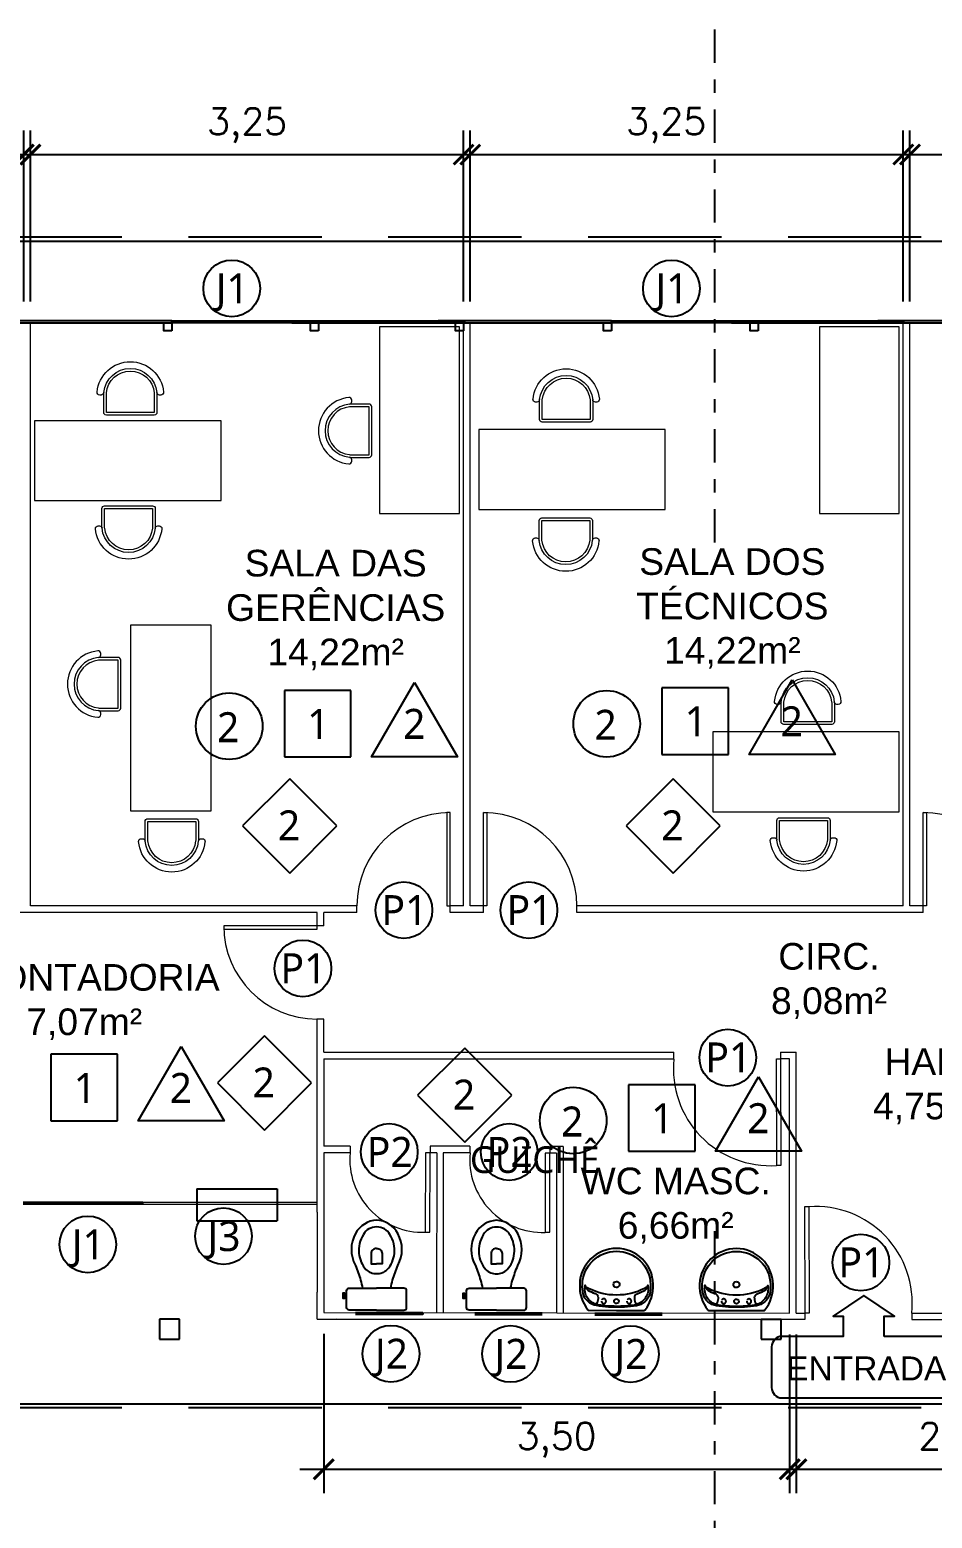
# Model space of a CAD drawing. Header units: millimetres. Extents: x 260 to 453, y 660 to 898.
# Drawn here: x 340.5 to 347.27, y 738.69 to 749.87 of the extents above; entities that cross this region are included whole.
import ezdxf
from ezdxf.enums import TextEntityAlignment as Align

# ---------------------------------------------------------------- set-up
doc = ezdxf.new("R2010")
doc.units = ezdxf.units.MM
for name, pattern in [('ACAD_ISO10W100', [18, 12, -3, 0, -3]), ('DASHDOT', [1, 0.5, -0.25, 0, -0.25]), ('HIDDEN', [0.375, 0.25, -0.125]), ('JIS_02_2.0', [3, 2, -1])]:
    doc.linetypes.add(name, pattern=pattern)
for name, color, linetype in [('AR_COTAS', 1, 'Continuous'), ('AR_DIVISÓRIAS', 3, 'Continuous'), ('AR_JANELAS', 254, 'Continuous'), ('AR_SIMBOLOS', 1, 'Continuous'), ('AR_TEXTO_ELETRICA', 2, 'Continuous'), ('CANT-COMPESADO E ESTR MADEIRA', 3, 'Continuous'), ('CANT-PISO', 1, 'Continuous'), ('CANT-PROJ', 252, 'JIS_02_2.0'), ('CANT-TEXTO', 2, 'Continuous'), ('DECA', 2, 'Continuous'), ('TEXT1', 3, 'ACAD_ISO10W100'), ('texto', 2, 'Continuous')]:
    doc.layers.add(name, color=color, linetype=linetype)
for name, color, linetype, lineweight in [('DIOVISORIA', 3, 'Continuous', 0), ('Mesa', 133, 'Continuous', 18), ('PORTAS', 2, 'Continuous', 0)]:
    doc.layers.add(name, color=color, linetype=linetype, lineweight=lineweight)
doc.styles.add('arial', font='arial.ttf')
doc.styles.add('ROMANS', font='romans.shx')
doc.styles.add('TREBUCHET', font='trebuc.ttf')
doc.dimstyles.new('ESCALA 1.100', dxfattribs={"dimtxt": 0.2, "dimasz": 0.15, "dimexe": 0.18, "dimexo": 0.16, "dimgap": 0.1, "dimtad": 1, "dimzin": 4, "dimtxsty": 'ROMANS', "dimblk": 'ARCHTICK', "dimcen": 2.5, "dimdle": 0.18, "dimclrd": 256, "dimclre": 256, "dimclrt": 2, "dimazin": 0, "dimtfac": 1, "dimtix": 1, "dimtmove": 2, "dimatfit": 3, "dimldrblk": 'ARCHTICK', "dimfxl": 1, "dimtolj": 1, "dimtzin": 0, "dimlwd": -1, "dimlwe": -1, "dimarcsym": 0})

# ---------------------------------------------------------------- blocks, each defined once
blk = doc.blocks.new('A$C74AF4970')
at = {"layer": 'Mesa', "color": 1, "lineweight": 13, "extrusion": (0, 0, -1)}
for p, q in [((-0.901, 0.234), (-0.911, 0.234)), ((-0.881, 0.104), (-0.881, 0.248)), ((-0.861, 0.104), (-0.861, 0.248)), ((-0.501, 0.248), (-0.501, 0.104)), ((-0.481, 0.248), (-0.481, 0.104)), ((-0.452, 0.234), (-0.462, 0.234)), ((-0.501, 0.104), (-0.861, 0.104)), ((-0.501, 0.084), (-0.861, 0.084))]:
    blk.add_line(p, q, dxfattribs=at)
for centre, radius, start, end in [((0.681, 0.234), 0.25, 4.9941, 175.017), ((0.681, 0.234), 0.2, 5.2215, 174.7897), ((0.681, 0.234), 0.18, 5.2215, 174.7897), ((0.911, 0.254), 0.02, 270.0056, 4.9941), ((0.901, 0.254), 0.02, 185.2215, 270.0056), ((0.462, 0.254), 0.02, 270.0056, 354.7897), ((0.452, 0.254), 0.02, 175.017, 270.0056), ((0.861, 0.104), 0.02, 270.0056, 0.0056), ((0.501, 0.104), 0.02, 180.0056, 270.0056)]:
    blk.add_arc(centre, radius, start, end, dxfattribs=at)
blk = doc.blocks.new('_ArchTick')
at = {"color": 0, "const_width": 0.15}
blk.add_lwpolyline([(-0.5, -0.5), (0.5, 0.5)], dxfattribs=at)
blk = doc.blocks.new('*D73')
at = {"layer": 'AR_COTAS', "transparency": 16777216}
for p, q in [((339.407, 747.827), (339.407, 749.111)), ((340.457, 747.827), (340.457, 749.111)), ((339.227, 748.931), (340.637, 748.931))]:
    blk.add_line(p, q, dxfattribs=at)
at = {"layer": 'Defpoints', "color": 0, "transparency": 16777216}
for p in [(340.457, 748.931), (339.407, 747.667), (340.457, 747.667)]:
    blk.add_point(p, dxfattribs=at)
at = {"layer": 'AR_COTAS', "transparency": 16777216, "xscale": 0.15, "yscale": 0.15, "zscale": 0.15, "rotation": 180}
blk.add_blockref('_ArchTick', (339.407, 748.931), dxfattribs=at)
at = {"layer": 'AR_COTAS', "transparency": 16777216, "xscale": 0.15, "yscale": 0.15, "zscale": 0.15}
blk.add_blockref('_ArchTick', (340.457, 748.931), dxfattribs=at)
at = {"layer": 'AR_COTAS', "color": 2, "transparency": 16777216, "insert": (339.932, 749.15), "char_height": 0.2, "attachment_point": 5, "style": 'ROMANS'}
blk.add_mtext('\\A1;1,05', dxfattribs=at)
blk = doc.blocks.new('*D74')
at = {"layer": 'AR_COTAS', "transparency": 16777216}
for p, q in [((340.507, 747.827), (340.507, 749.111)), ((343.757, 747.827), (343.757, 749.111)), ((340.327, 748.931), (343.937, 748.931))]:
    blk.add_line(p, q, dxfattribs=at)
at = {"layer": 'Defpoints', "color": 0, "transparency": 16777216}
for p in [(343.757, 748.931), (340.507, 747.667), (343.757, 747.667)]:
    blk.add_point(p, dxfattribs=at)
at = {"layer": 'AR_COTAS', "transparency": 16777216, "xscale": 0.15, "yscale": 0.15, "zscale": 0.15, "rotation": 180}
blk.add_blockref('_ArchTick', (340.507, 748.931), dxfattribs=at)
at = {"layer": 'AR_COTAS', "transparency": 16777216, "xscale": 0.15, "yscale": 0.15, "zscale": 0.15}
blk.add_blockref('_ArchTick', (343.757, 748.931), dxfattribs=at)
at = {"layer": 'AR_COTAS', "color": 2, "transparency": 16777216, "insert": (342.132, 749.15), "char_height": 0.2, "attachment_point": 5, "style": 'ROMANS'}
blk.add_mtext('\\A1;3,25', dxfattribs=at)
blk = doc.blocks.new('*D75')
at = {"layer": 'AR_COTAS', "transparency": 16777216}
for p, q in [((343.807, 747.827), (343.807, 749.111)), ((347.057, 747.827), (347.057, 749.111)), ((343.627, 748.931), (347.237, 748.931))]:
    blk.add_line(p, q, dxfattribs=at)
at = {"layer": 'Defpoints', "color": 0, "transparency": 16777216}
for p in [(347.057, 748.931), (343.807, 747.667), (347.057, 747.667)]:
    blk.add_point(p, dxfattribs=at)
at = {"layer": 'AR_COTAS', "transparency": 16777216, "xscale": 0.15, "yscale": 0.15, "zscale": 0.15, "rotation": 180}
blk.add_blockref('_ArchTick', (343.807, 748.931), dxfattribs=at)
at = {"layer": 'AR_COTAS', "transparency": 16777216, "xscale": 0.15, "yscale": 0.15, "zscale": 0.15}
blk.add_blockref('_ArchTick', (347.057, 748.931), dxfattribs=at)
at = {"layer": 'AR_COTAS', "color": 2, "transparency": 16777216, "insert": (345.277, 749.15), "char_height": 0.2, "attachment_point": 5, "style": 'ROMANS'}
blk.add_mtext('\\A1;3,25', dxfattribs=at)
blk = doc.blocks.new('DVRAP02')
for points in [[(0, -22), (-205, -22, 0.414214), (-225, -42), (-225, -167, 0.414214), (-205, -187), (0, -187)], [(0, -22), (205, -22, -0.414214), (225, -42), (225, -167, -0.414214), (205, -187), (0, -187)], [(106, -187, 0.023796), (120, -247, 0.018927), (159, -357, -0.257438), (159, -597, -0.262599), (0, -697, -0.262599), (-159, -597, -0.257438), (-159, -357, 0.018927), (-120, -247, 0.023796), (-106, -187)], [(0, -485, -0.416941), (-41, -447), (-41, -369), (0, -369)], [(0, -485, 0.416941), (41, -447), (41, -369), (0, -369)]]:
    blk.add_lwpolyline(points, format="xyb")
for points in [[(-239, -148), (-254, -148), (-254, -130), (-254, -112), (-239, -112), (-239, -115), (-225, -115)], [(-239, -115), (-239, -145)], [(-239, -148), (-239, -145)], [(-239, -145), (-225, -145)]]:
    blk.add_lwpolyline(points)
blk.add_lwpolyline([(0, -296, -0.20562), (80, -327, -0.160662), (133, -447, -0.164706), (100, -589, -0.27871), (0, -646, -0.27871), (-100, -589, -0.164706), (-133, -447, -0.160662), (-80, -327, -0.20562)], format="xyb", close=True)
blk = doc.blocks.new('DLRAP01')
for points in [[(0, -465, -0.404815), (-276, -196, -0.176085), (-215, -4, -0.232056), (-207, 0), (0, 0), (207, 0, -0.232056), (215, -4, -0.176085), (276, -196, -0.404715), (0, -465)], [(228, -175, -0.004766), (230, -176, -0.296826), (236, -189, 0.102083), (235, -135, 0.186378), (190, -65, 0.138198), (135, -40, 0.037019), (0, -30, 0.037019), (-135, -40, 0.138198), (-190, -65, 0.186378), (-235, -135, 0.102083), (-236, -189, -0.296826), (-230, -176, -0.004766), (-228, -175)], [(-228, -175, -0.263899), (-215, -152, -0.052487), (-160, -127, 0.317586), (-137, -97, 0.080881), (-144, -57, 0.081406), (-145, -54, 0.31626), (-164, -48)], [(164, -48, 0.31626), (145, -54, 0.081406), (144, -57, 0.080881), (137, -97, 0.317586), (160, -127, -0.052487), (215, -152, -0.263899), (228, -175)], [(228, -175, 0.040596), (210, -165, 0.125199), (0, -115, 0.125199), (-210, -165, 0.040596), (-228, -175)]]:
    blk.add_lwpolyline(points, format="xyb")
for points in [[(0, -444, 0.404815), (256, -195, 0.074583), (250, -125, 0.158422), (213, -65, 0.150216), (150, -35, 0.021002), (60, -25, 0.008328), (0, -24, 0.008328), (-60, -25, 0.021002), (-150, -35, 0.150216), (-213, -65, 0.158422), (-250, -125, 0.074583), (-256, -195, 0.404815)], [(0, -86, 1), (0, -51, 1)], [(0, -217, 1), (0, -172, 1)]]:
    blk.add_lwpolyline(points, format="xyb", close=True)
at = {"linetype": 'HIDDEN'}
for centre in [(-95, -69), (95, -69)]:
    blk.add_circle(centre, 17.5, dxfattribs=at)
blk = doc.blocks.new('*D77')
at = {"layer": 'AR_COTAS', "transparency": 16777216}
for p, q in [((347.107, 747.827), (347.107, 749.111)), ((350.357, 747.827), (350.357, 749.111)), ((346.927, 748.931), (350.537, 748.931))]:
    blk.add_line(p, q, dxfattribs=at)
at = {"layer": 'Defpoints', "color": 0, "transparency": 16777216}
for p in [(350.357, 748.931), (347.107, 747.667), (350.357, 747.667)]:
    blk.add_point(p, dxfattribs=at)
at = {"layer": 'AR_COTAS', "transparency": 16777216, "xscale": 0.15, "yscale": 0.15, "zscale": 0.15, "rotation": 180}
blk.add_blockref('_ArchTick', (347.107, 748.931), dxfattribs=at)
at = {"layer": 'AR_COTAS', "transparency": 16777216, "xscale": 0.15, "yscale": 0.15, "zscale": 0.15}
blk.add_blockref('_ArchTick', (350.357, 748.931), dxfattribs=at)
at = {"layer": 'AR_COTAS', "color": 2, "transparency": 16777216, "insert": (348.732, 749.15), "char_height": 0.2, "attachment_point": 5, "style": 'ROMANS'}
blk.add_mtext('\\A1;3,25', dxfattribs=at)
blk = doc.blocks.new('*D41')
at = {"layer": 'AR_COTAS', "transparency": 16777216}
for p, q in [((356.162, 739.392), (356.162, 735.281)), ((339.182, 736.932), (339.182, 735.281)), ((339.002, 735.461), (356.342, 735.461))]:
    blk.add_line(p, q, dxfattribs=at)
at = {"layer": 'Defpoints', "color": 0, "transparency": 16777216}
for p in [(356.162, 739.552), (339.182, 737.092), (356.162, 735.461)]:
    blk.add_point(p, dxfattribs=at)
at = {"layer": 'AR_COTAS', "transparency": 16777216, "xscale": 0.15, "yscale": 0.15, "zscale": 0.15, "rotation": 180}
blk.add_blockref('_ArchTick', (339.182, 735.461), dxfattribs=at)
at = {"layer": 'AR_COTAS', "transparency": 16777216, "xscale": 0.15, "yscale": 0.15, "zscale": 0.15}
blk.add_blockref('_ArchTick', (356.162, 735.461), dxfattribs=at)
at = {"layer": 'AR_COTAS', "color": 2, "transparency": 16777216, "insert": (347.672, 735.68), "char_height": 0.2, "attachment_point": 5, "style": 'ROMANS'}
blk.add_mtext('\\A1;16,98', dxfattribs=at)
blk = doc.blocks.new('*D124')
at = {"layer": 'AR_COTAS', "transparency": 16777216}
for p, q in [((342.707, 740.078), (342.707, 738.882)), ((346.204, 740.074), (346.204, 738.882)), ((342.527, 739.062), (346.384, 739.062))]:
    blk.add_line(p, q, dxfattribs=at)
at = {"layer": 'Defpoints', "color": 0, "transparency": 16777216}
for p in [(342.707, 740.238), (346.204, 740.234), (346.204, 739.062)]:
    blk.add_point(p, dxfattribs=at)
at = {"layer": 'AR_COTAS', "transparency": 16777216, "xscale": 0.15, "yscale": 0.15, "zscale": 0.15, "rotation": 180}
blk.add_blockref('_ArchTick', (342.707, 739.062), dxfattribs=at)
at = {"layer": 'AR_COTAS', "transparency": 16777216, "xscale": 0.15, "yscale": 0.15, "zscale": 0.15}
blk.add_blockref('_ArchTick', (346.204, 739.062), dxfattribs=at)
at = {"layer": 'AR_COTAS', "color": 2, "transparency": 16777216, "insert": (344.455, 739.281), "char_height": 0.2, "attachment_point": 5, "style": 'ROMANS'}
blk.add_mtext('\\A1;3,50', dxfattribs=at)
blk = doc.blocks.new('*D125')
at = {"layer": 'AR_COTAS', "transparency": 16777216}
for p, q in [((346.254, 740.074), (346.254, 738.882)), ((348.686, 740.077), (348.686, 738.882)), ((346.074, 739.062), (348.866, 739.062))]:
    blk.add_line(p, q, dxfattribs=at)
at = {"layer": 'Defpoints', "color": 0, "transparency": 16777216}
for p in [(346.254, 740.234), (348.686, 740.237), (348.686, 739.062)]:
    blk.add_point(p, dxfattribs=at)
at = {"layer": 'AR_COTAS', "transparency": 16777216, "xscale": 0.15, "yscale": 0.15, "zscale": 0.15, "rotation": 180}
blk.add_blockref('_ArchTick', (346.254, 739.062), dxfattribs=at)
at = {"layer": 'AR_COTAS', "transparency": 16777216, "xscale": 0.15, "yscale": 0.15, "zscale": 0.15}
blk.add_blockref('_ArchTick', (348.686, 739.062), dxfattribs=at)
at = {"layer": 'AR_COTAS', "color": 2, "transparency": 16777216, "insert": (347.47, 739.281), "char_height": 0.2, "attachment_point": 5, "style": 'ROMANS'}
blk.add_mtext('\\A1;2,43', dxfattribs=at)

msp = doc.modelspace()

# ---------------------------------------------------------------- linework, layer by layer
at = {"layer": 'AR_COTAS'}
msp.add_line((343.45, 740.238), (343.45, 740.223), dxfattribs=at)
at = {"layer": 'AR_DIVISÓRIAS', "ltscale": 0.5}
for p, q in [((341.567, 747.667), (341.567, 747.682)), ((342.467, 747.667), (342.467, 747.682)), ((343.767, 747.667), (343.767, 747.682)), ((344.867, 747.667), (344.867, 747.682)), ((345.767, 747.667), (345.767, 747.682))]:
    msp.add_line(p, q, dxfattribs=at)
at = {"layer": 'AR_JANELAS', "ltscale": 0.5}
for p, q in [((341.567, 747.682), (342.467, 747.682)), ((342.467, 747.667), (341.567, 747.667)), ((344.867, 747.682), (345.767, 747.682)), ((345.767, 747.667), (344.867, 747.667)), ((340.451, 741.067), (341.351, 741.067)), ((341.351, 741.052), (340.451, 741.052)), ((342.945, 740.238), (343.45, 740.238)), ((343.842, 740.236), (344.347, 740.236)), ((344.742, 740.235), (345.247, 740.235)), ((343.45, 740.223), (342.945, 740.223)), ((344.347, 740.221), (343.842, 740.221)), ((345.247, 740.22), (344.742, 740.22))]:
    msp.add_line(p, q, dxfattribs=at)
at = {"layer": 'AR_SIMBOLOS'}
for centre in [(342.017, 747.926), (345.317, 747.926), (343.309, 743.259), (344.247, 743.259), (342.551, 742.822), (345.74, 742.152), (343.199, 741.444), (344.099, 741.444), (341.955, 740.812), (340.937, 740.75), (346.739, 740.614), (343.212, 739.929), (344.109, 739.928), (345.009, 739.927)]:
    msp.add_circle(centre, 0.213, dxfattribs=at)
at = {"layer": 'AR_TEXTO_ELETRICA'}
for p, q in [((341.755, 741.168), (342.357, 741.168)), ((341.755, 741.168), (341.755, 740.926)), ((342.357, 741.168), (342.357, 741.168)), ((342.357, 741.168), (342.357, 740.926)), ((341.351, 741.052), (341.351, 741.067)), ((341.755, 740.926), (342.357, 740.926))]:
    msp.add_line(p, q, dxfattribs=at)
at = {"layer": 'CANT-COMPESADO E ESTR MADEIRA', "ltscale": 0.5}
for p, q in [((341.567, 747.682), (340.358, 747.682)), ((340.358, 747.667), (341.567, 747.667)), ((342.467, 747.682), (343.767, 747.682)), ((342.467, 747.667), (343.767, 747.667)), ((344.867, 747.682), (343.567, 747.682)), ((343.567, 747.667), (344.867, 747.667)), ((345.767, 747.682), (347.067, 747.682)), ((345.767, 747.667), (347.067, 747.667)), ((348.167, 747.682), (346.867, 747.682)), ((346.867, 747.667), (348.167, 747.667)), ((341.624, 740.188), (341.474, 740.188)), ((341.474, 740.188), (341.474, 740.038)), ((341.624, 740.038), (341.624, 740.188)), ((345.991, 740.188), (345.991, 740.038)), ((345.991, 740.188), (346.141, 740.188)), ((346.141, 740.038), (346.141, 740.188)), ((341.474, 740.038), (341.624, 740.038)), ((345.991, 740.038), (346.141, 740.038))]:
    msp.add_line(p, q, dxfattribs=at)
for points in [[(341.567, 747.607), (341.507, 747.607), (341.507, 747.667), (341.567, 747.667)], [(342.667, 747.607), (342.607, 747.607), (342.607, 747.667), (342.667, 747.667)], [(343.757, 747.607), (343.697, 747.607), (343.697, 747.667), (343.757, 747.667)], [(344.867, 747.607), (344.807, 747.607), (344.807, 747.667), (344.867, 747.667)], [(345.967, 747.607), (345.907, 747.607), (345.907, 747.667), (345.967, 747.667)]]:
    msp.add_lwpolyline(points, close=True, dxfattribs=at)
at = {"layer": 'CANT-PISO', "color": 254, "linetype": 'Continuous'}
for p, q in [((305.307, 748.282), (356.162, 748.282)), ((356.162, 739.552), (339.182, 739.552))]:
    msp.add_line(p, q, dxfattribs=at)
at = {"layer": 'CANT-PROJ', "color": 1, "ltscale": 0.5}
for p, q in [((356.192, 748.312), (305.277, 748.312)), ((356.192, 739.522), (339.212, 739.522))]:
    msp.add_line(p, q, dxfattribs=at)
at = {"layer": 'CANT-TEXTO', "color": 5, "linetype": 'DASHDOT', "ltscale": 0.5}
for p, q in [((345.64, 754.67), (345.64, 745.893)), ((345.64, 740.849), (345.64, 732.424))]:
    msp.add_line(p, q, dxfattribs=at)
at = {"layer": 'CANT-TEXTO'}
msp.add_lwpolyline([(346.914, 740.059), (346.914, 740.212), (346.99, 740.212), (346.76, 740.366), (346.53, 740.212), (346.606, 740.212), (346.606, 740.059), (346.146, 740.059, 0.414214), (346.069, 739.982), (346.069, 739.675, 0.414214), (346.146, 739.598), (347.374, 739.598, 0.414214), (347.451, 739.675), (347.451, 739.982, 0.414214), (347.374, 740.059)], format="xyb", close=True, dxfattribs=at)
at = {"layer": 'DIOVISORIA'}
for p, q in [((342.707, 742.192), (345.336, 742.192)), ((342.707, 742.142), (345.336, 742.142)), ((345.336, 742.142), (345.336, 742.192)), ((346.136, 742.192), (346.254, 742.192)), ((346.204, 742.142), (346.136, 742.142)), ((346.204, 740.234), (346.204, 742.142)), ((346.254, 740.234), (346.254, 742.192)), ((342.905, 741.488), (342.707, 741.488)), ((342.905, 741.488), (342.707, 741.488)), ((342.905, 741.488), (342.905, 741.438)), ((342.905, 741.488), (342.905, 741.438)), ((343.805, 741.487), (343.505, 741.487)), ((343.505, 741.487), (343.505, 741.437)), ((343.805, 741.487), (343.505, 741.487)), ((343.505, 741.487), (343.505, 741.437)), ((343.805, 741.487), (343.805, 741.437)), ((343.805, 741.487), (343.805, 741.437)), ((344.505, 741.486), (344.405, 741.486)), ((344.405, 741.486), (344.405, 741.436)), ((344.505, 741.486), (344.405, 741.486)), ((344.405, 741.486), (344.405, 741.436)), ((344.505, 741.486), (344.504, 740.236)), ((344.505, 741.486), (344.504, 740.236)), ((342.905, 741.438), (342.707, 741.438)), ((342.905, 741.438), (342.707, 741.438)), ((343.555, 741.437), (343.505, 741.437)), ((343.555, 741.437), (343.505, 741.437)), ((343.555, 741.437), (343.554, 740.237)), ((343.555, 741.437), (343.554, 740.237)), ((343.605, 741.437), (343.604, 740.237)), ((343.605, 741.437), (343.604, 740.237)), ((343.805, 741.437), (343.605, 741.437)), ((343.805, 741.437), (343.605, 741.437)), ((344.455, 741.436), (344.405, 741.436)), ((344.455, 741.436), (344.405, 741.436)), ((344.455, 741.436), (344.454, 740.236)), ((344.455, 741.436), (344.454, 740.236)), ((341.351, 741.067), (342.656, 741.068)), ((341.351, 741.052), (342.656, 741.052)), ((342.707, 740.238), (346.204, 740.234)), ((346.254, 740.234), (346.32, 740.234)), ((347.12, 740.234), (348.686, 740.234)), ((342.657, 740.188), (346.32, 740.188)), ((343.004, 740.187), (342.804, 740.188))]:
    msp.add_line(p, q, dxfattribs=at)
at = {"layer": 'Mesa', "color": 3, "lineweight": 13}
for p, q in [((340.507, 744.342), (340.507, 747.667)), ((343.757, 744.342), (343.757, 747.667)), ((343.807, 743.292), (343.807, 747.667)), ((347.057, 743.292), (347.057, 747.667)), ((347.107, 743.292), (347.107, 747.667)), ((340.507, 743.392), (340.507, 744.342)), ((343.757, 743.292), (343.757, 744.342)), ((340.507, 743.292), (340.507, 743.392)), ((342.707, 743.292), (340.507, 743.292)), ((342.957, 743.242), (342.957, 743.292)), ((343.757, 743.292), (343.657, 743.292)), ((343.657, 743.242), (343.657, 743.292)), ((343.907, 743.292), (343.807, 743.292)), ((343.907, 743.242), (343.907, 743.292)), ((347.057, 743.292), (344.607, 743.292)), ((344.607, 743.242), (344.607, 743.292)), ((347.207, 743.292), (347.107, 743.292)), ((347.207, 743.242), (347.207, 743.292)), ((342.657, 743.242), (339.407, 743.242)), ((342.657, 743.142), (342.657, 743.242)), ((342.707, 743.142), (342.657, 743.142)), ((342.707, 743.142), (342.707, 743.242)), ((343.907, 743.242), (343.657, 743.242)), ((347.207, 743.242), (344.607, 743.242)), ((342.707, 742.442), (342.656, 742.442)), ((342.657, 740.992), (342.657, 742.442)), ((342.707, 742.192), (342.707, 742.442)), ((342.707, 742.142), (342.707, 741.488)), ((346.136, 742.192), (346.136, 742.142)), ((342.707, 741.438), (342.707, 740.992)), ((342.657, 740.992), (342.657, 740.392)), ((342.707, 740.992), (342.707, 740.392)), ((342.657, 740.188), (342.657, 740.392)), ((342.707, 740.392), (342.707, 740.238)), ((346.32, 740.188), (346.32, 740.234)), ((347.12, 740.234), (347.12, 740.186)), ((347.12, 740.186), (352.287, 740.186))]:
    msp.add_line(p, q, dxfattribs=at)
at = {"layer": 'Mesa', "color": 1, "lineweight": 13}
for points in [[(343.127, 747.637), (343.127, 746.237), (343.727, 746.237), (343.727, 747.637)], [(346.427, 747.637), (346.427, 746.237), (347.027, 746.237), (347.027, 747.637)], [(341.937, 746.933), (340.537, 746.933), (340.537, 746.333), (341.937, 746.333)], [(345.271, 746.867), (343.871, 746.867), (343.871, 746.267), (345.271, 746.267)], [(341.259, 744.001), (341.259, 745.401), (341.859, 745.401), (341.859, 744.001)], [(345.627, 743.998), (347.027, 743.998), (347.027, 744.598), (345.627, 744.598)], [(343.632, 743.292), (343.657, 743.292), (343.657, 743.992), (343.632, 743.992)], [(343.932, 743.292), (343.907, 743.292), (343.907, 743.992), (343.932, 743.992)], [(347.232, 743.292), (347.207, 743.292), (347.207, 743.992), (347.232, 743.992)], [(342.657, 743.117), (342.657, 743.142), (341.957, 743.142), (341.957, 743.117)]]:
    msp.add_lwpolyline(points, close=True, dxfattribs=at)
at = {"layer": 'Mesa', "color": 3, "lineweight": 13}
for points in [[(342.957, 743.292), (342.707, 743.292)], [(342.957, 743.242), (342.707, 743.242)]]:
    msp.add_lwpolyline(points, dxfattribs=at)
at = {"layer": 'Mesa', "color": 1, "lineweight": 13}
for centre, start, end in [((343.657, 743.292), 90, 180), ((343.907, 743.292), 0, 90), ((347.207, 743.292), 0, 90), ((342.657, 743.142), 180, 270)]:
    msp.add_arc(centre, 0.7, start, end, dxfattribs=at)
at = {"layer": 'PORTAS'}
for p, q in [((343.47, 741.437), (343.469, 740.842)), ((343.47, 741.437), (343.469, 740.842)), ((343.505, 741.437), (343.47, 741.437)), ((343.505, 741.437), (343.47, 741.437)), ((343.504, 740.842), (343.505, 741.437)), ((343.504, 740.842), (343.505, 741.437)), ((344.37, 741.436), (344.369, 740.841)), ((344.37, 741.436), (344.369, 740.841)), ((344.405, 741.436), (344.37, 741.436)), ((344.405, 741.436), (344.37, 741.436)), ((344.404, 740.841), (344.405, 741.436)), ((344.404, 740.841), (344.405, 741.436)), ((343.469, 740.842), (343.504, 740.842)), ((344.369, 740.841), (344.404, 740.841))]:
    msp.add_line(p, q, dxfattribs=at)
for points in [[(346.137, 741.342), (346.107, 741.342), (346.106, 742.142), (346.136, 742.142)], [(346.319, 741.034), (346.349, 741.034), (346.35, 740.234), (346.32, 740.234)]]:
    msp.add_lwpolyline(points, close=True, dxfattribs=at)
at = {"layer": 'PORTAS', "color": 1}
for centre, radius, start, end in [((346.057, 742.066), 0.725, 174.0343, 273.9121), ((346.057, 742.066), 0.725, 174.0343, 273.9121), ((343.45, 741.388), 0.547, 174.8314, 272.0699), ((343.45, 741.388), 0.547, 174.8314, 272.0699), ((344.35, 741.387), 0.547, 174.8314, 272.0699), ((344.35, 741.387), 0.547, 174.8314, 272.0699), ((346.399, 740.31), 0.725, 354.0343, 93.9121), ((346.399, 740.31), 0.725, 354.0343, 93.9121)]:
    msp.add_arc(centre, radius, start, end, dxfattribs=at)
at = {"layer": 'TEXT1', "linetype": 'Continuous'}
for p, q in [((345.246, 744.928), (345.246, 744.428)), ((345.746, 744.928), (345.246, 744.928)), ((345.746, 744.428), (345.746, 744.928)), ((342.412, 744.909), (342.412, 744.409)), ((342.912, 744.909), (342.412, 744.909)), ((342.912, 744.409), (342.912, 744.909)), ((342.412, 744.409), (342.912, 744.409)), ((345.246, 744.428), (345.746, 744.428)), ((342.453, 744.245), (342.099, 743.892)), ((342.806, 743.892), (342.453, 744.245)), ((345.329, 744.245), (344.976, 743.892)), ((345.683, 743.892), (345.329, 744.245)), ((342.099, 743.892), (342.453, 743.538)), ((342.453, 743.538), (342.806, 743.892)), ((344.976, 743.892), (345.329, 743.538)), ((345.329, 743.538), (345.683, 743.892)), ((342.262, 742.315), (341.909, 741.962)), ((342.616, 741.962), (342.262, 742.315)), ((340.66, 742.177), (340.66, 741.677)), ((341.16, 742.177), (340.66, 742.177)), ((341.16, 741.677), (341.16, 742.177)), ((343.766, 742.224), (343.412, 741.871)), ((344.119, 741.871), (343.766, 742.224)), ((341.909, 741.962), (342.262, 741.608)), ((342.262, 741.608), (342.616, 741.962)), ((344.994, 741.949), (344.994, 741.449)), ((345.494, 741.949), (344.994, 741.949)), ((345.494, 741.449), (345.494, 741.949)), ((343.412, 741.871), (343.766, 741.517)), ((343.766, 741.517), (344.119, 741.871)), ((340.66, 741.677), (341.16, 741.677)), ((344.994, 741.449), (345.494, 741.449))]:
    msp.add_line(p, q, dxfattribs=at)
for points in [[(343.389, 744.968), (343.712, 744.409), (343.066, 744.409)], [(346.222, 744.987), (346.545, 744.428), (345.899, 744.428)], [(341.637, 742.236), (341.959, 741.677), (341.314, 741.677)], [(345.971, 742.008), (346.293, 741.449), (345.648, 741.449)]]:
    msp.add_lwpolyline(points, close=True, dxfattribs=at)
for centre in [(341.998, 744.64), (344.831, 744.658), (344.58, 741.68)]:
    msp.add_circle(centre, 0.25, dxfattribs=at)

# ---------------------------------------------------------------- block references
for p in [(341.937, 746.892), (345.208, 746.839), (347.021, 744.57)]:
    msp.add_blockref('A$C74AF4970', p)
at = {"xscale": -1, "rotation": 90}
for p in [(343.152, 746.177), (341.268, 744.275)]:
    msp.add_blockref('A$C74AF4970', p, dxfattribs=at)
at = {"rotation": 180}
for p in [(340.562, 746.378), (343.843, 746.287), (340.886, 744.029), (345.627, 744.037)]:
    msp.add_blockref('A$C74AF4970', p, dxfattribs=at)
at = {"layer": 'DECA', "xscale": -0.001000000000004775, "yscale": 0.001000000000004775, "zscale": 0.001, "rotation": 179.9320920381133}
for name, p in [('DVRAP02', (343.104, 740.235)), ('DVRAP02', (344.004, 740.234)), ('DLRAP01', (344.904, 740.255)), ('DLRAP01', (345.804, 740.254))]:
    msp.add_blockref(name, p, dxfattribs=at)

# ---------------------------------------------------------------- texts
at = {"layer": 'CANT-TEXTO', "style": 'TREBUCHET'}
for s, p in [('J1', (342.021, 747.814)), ('J1', (345.321, 747.814)), ('2', (341.99, 744.52)), ('1', (342.667, 744.545)), ('2', (343.387, 744.545)), ('2', (344.823, 744.538)), ('1', (345.5, 744.564)), ('2', (346.22, 744.564)), ('2', (342.447, 743.783)), ('2', (345.324, 743.783)), ('P1', (343.313, 743.147)), ('P1', (344.252, 743.147)), ('P1', (342.555, 742.711)), ('P1', (345.744, 742.041)), ('1', (340.915, 741.812)), ('2', (341.635, 741.812)), ('2', (342.257, 741.853)), ('2', (343.761, 741.762)), ('1', (345.249, 741.585)), ('2', (345.969, 741.585)), ('2', (344.572, 741.56)), ('P2', (343.203, 741.332)), ('P2', (344.103, 741.332)), ('J3', (341.959, 740.7)), ('J1', (340.941, 740.638)), ('P1', (346.743, 740.503)), ('J2', (343.216, 739.817)), ('J2', (344.113, 739.816)), ('J2', (345.013, 739.815))]:
    msp.add_text(s, height=0.225, dxfattribs=at).set_placement(p, align=Align.CENTER)
at = {"layer": 'CANT-TEXTO', "insert": (344.29, 741.385), "char_height": 0.2, "width": 5.4021, "attachment_point": 5, "style": 'TREBUCHET'}
msp.add_mtext('GUICHÊ', dxfattribs=at)
at = {"layer": 'texto', "ltscale": 0.5, "char_height": 0.2, "width": 1.61623, "attachment_point": 8, "style": 'arial'}
for s, insert in [('SALA DAS\\PGERÊNCIAS\\P14,22m²', (342.797, 745.06)), ('SALA DOS TÉCNICOS\\P14,22m²', (345.774, 745.072)), ('CIRC.\\P8,08m²', (346.499, 742.442)), ('APONTADORIA\\P7,07m²', (340.91, 742.284)), ('HALL\\P4,75m²', (347.265, 741.652)), ('WC MASC.\\P6,66m²', (345.349, 740.756))]:
    msp.add_mtext(s, dxfattribs=dict(at, insert=insert))
at = {"layer": 'texto', "ltscale": 0.5, "insert": (346.779, 739.909), "char_height": 0.18, "attachment_point": 2, "style": 'arial'}
msp.add_mtext('ENTRADA', dxfattribs=at)

# ---------------------------------------------------------------- dimensions: what is measured, and where the dimension line sits
at = {"layer": 'AR_COTAS'}
for base, p1, p2, picture, middle in [((340.457, 748.931), (339.407, 747.667), (340.457, 747.667), '*D73', (339.932, 749.15)), ((343.757, 748.931), (340.507, 747.667), (343.757, 747.667), '*D74', (342.132, 749.15)), ((350.357, 748.931), (347.107, 747.667), (350.357, 747.667), '*D77', (348.732, 749.15)), ((346.204, 739.062), (342.707, 740.238), (346.204, 740.234), '*D124', (344.455, 739.281)), ((348.686, 739.062), (346.254, 740.234), (348.686, 740.237), '*D125', (347.47, 739.281)), ((356.162, 735.461), (339.182, 737.092), (356.162, 739.552), '*D41', (347.672, 735.68))]:
    dim = msp.add_linear_dim(base=base, p1=p1, p2=p2, dimstyle='ESCALA 1.100', dxfattribs=at)
    dim.commit()
    dim.dimension.update_dxf_attribs({"geometry": picture, "text_midpoint": middle})
dim = msp.add_linear_dim(base=(347.057, 748.931), p1=(343.807, 747.667), p2=(347.057, 747.667), dimstyle='ESCALA 1.100', dxfattribs=at)
dim.commit()
dim.dimension.update_dxf_attribs({"geometry": '*D75', "text_midpoint": (345.277, 749.15), "dimtype": 160})

doc.saveas('drawing.dxf')
